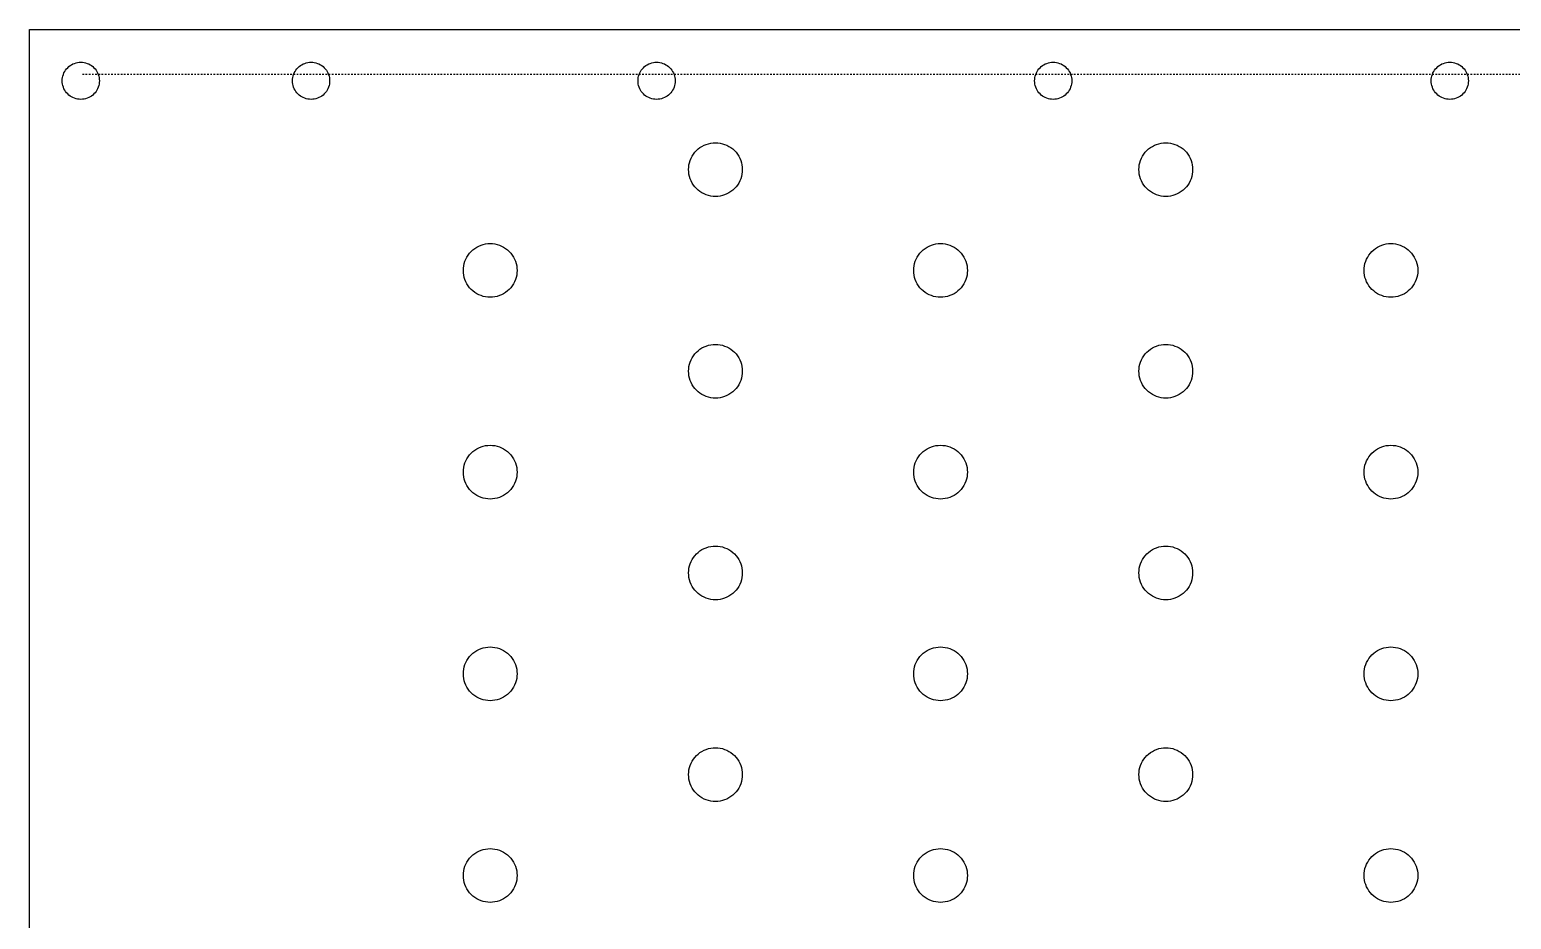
# Model space of a CAD drawing. Header units: millimetres. Extents: x 0 to 2030, y -1000001 to 1599.
# Drawn here: x 1522 to 1753.6, y 790.9 to 930 of the extents above; entities that cross this region are included whole.
import ezdxf

# ---------------------------------------------------------------- set-up
doc = ezdxf.new("R2010")
doc.units = ezdxf.units.MM
doc.linetypes.add('DASHED', pattern=[0.5, 0.25, -0.25])
doc.layers.add('DRAWING', color=7, linetype='Continuous')

msp = doc.modelspace()

# ---------------------------------------------------------------- linework, layer by layer
at = {"layer": 'DRAWING', "linetype": 'CONTINUOUS', "true_color": 0x111111}
for p, q in [((1522, 930), (1842, 930)), ((1522, 500), (1522, 930))]:
    msp.add_line(p, q, dxfattribs=at)
at = {"layer": 'DRAWING', "linetype": 'DASHED', "true_color": 0xb000ff}
msp.add_line((1834, 923), (1530, 923), dxfattribs=at)
at = {"layer": 'DRAWING', "linetype": 'CONTINUOUS', "true_color": 0x111111}
for points in [[(1532.9, 922), (1532.89, 921.75), (1532.86, 921.5), (1532.8, 921.25), (1532.73, 921.01), (1532.63, 920.77), (1532.51, 920.55), (1532.38, 920.34), (1532.22, 920.14), (1532.05, 919.95), (1531.86, 919.78), (1531.66, 919.62), (1531.45, 919.49), (1531.23, 919.37), (1530.99, 919.27), (1530.75, 919.2), (1530.5, 919.14), (1530.25, 919.11), (1530, 919.1), (1529.75, 919.11), (1529.5, 919.14), (1529.25, 919.2), (1529.01, 919.27), (1528.77, 919.37), (1528.55, 919.49), (1528.34, 919.62), (1528.14, 919.78), (1527.95, 919.95), (1527.78, 920.14), (1527.62, 920.34), (1527.49, 920.55), (1527.37, 920.77), (1527.27, 921.01), (1527.2, 921.25), (1527.14, 921.5), (1527.11, 921.75), (1527.1, 922), (1527.11, 922.25), (1527.14, 922.5), (1527.2, 922.75), (1527.27, 922.99), (1527.37, 923.23), (1527.49, 923.45), (1527.62, 923.66), (1527.78, 923.86), (1527.95, 924.05), (1528.14, 924.22), (1528.34, 924.38), (1528.55, 924.51), (1528.77, 924.63), (1529.01, 924.73), (1529.25, 924.8), (1529.5, 924.86), (1529.75, 924.89), (1530, 924.9), (1530.25, 924.89), (1530.5, 924.86), (1530.75, 924.8), (1530.99, 924.73), (1531.23, 924.63), (1531.45, 924.51), (1531.66, 924.38), (1531.86, 924.22), (1532.05, 924.05), (1532.22, 923.86), (1532.38, 923.66), (1532.51, 923.45), (1532.63, 923.23), (1532.73, 922.99), (1532.8, 922.75), (1532.86, 922.5), (1532.89, 922.25), (1532.9, 922)], [(1568.9, 922), (1568.89, 921.75), (1568.86, 921.5), (1568.8, 921.25), (1568.73, 921.01), (1568.63, 920.77), (1568.51, 920.55), (1568.38, 920.34), (1568.22, 920.14), (1568.05, 919.95), (1567.86, 919.78), (1567.66, 919.62), (1567.45, 919.49), (1567.23, 919.37), (1566.99, 919.27), (1566.75, 919.2), (1566.5, 919.14), (1566.25, 919.11), (1566, 919.1), (1565.75, 919.11), (1565.5, 919.14), (1565.25, 919.2), (1565.01, 919.27), (1564.77, 919.37), (1564.55, 919.49), (1564.34, 919.62), (1564.14, 919.78), (1563.95, 919.95), (1563.78, 920.14), (1563.62, 920.34), (1563.49, 920.55), (1563.37, 920.77), (1563.27, 921.01), (1563.2, 921.25), (1563.14, 921.5), (1563.11, 921.75), (1563.1, 922), (1563.11, 922.25), (1563.14, 922.5), (1563.2, 922.75), (1563.27, 922.99), (1563.37, 923.23), (1563.49, 923.45), (1563.62, 923.66), (1563.78, 923.86), (1563.95, 924.05), (1564.14, 924.22), (1564.34, 924.38), (1564.55, 924.51), (1564.77, 924.63), (1565.01, 924.73), (1565.25, 924.8), (1565.5, 924.86), (1565.75, 924.89), (1566, 924.9), (1566.25, 924.89), (1566.5, 924.86), (1566.75, 924.8), (1566.99, 924.73), (1567.23, 924.63), (1567.45, 924.51), (1567.66, 924.38), (1567.86, 924.22), (1568.05, 924.05), (1568.22, 923.86), (1568.38, 923.66), (1568.51, 923.45), (1568.63, 923.23), (1568.73, 922.99), (1568.8, 922.75), (1568.86, 922.5), (1568.89, 922.25), (1568.9, 922)], [(1622.9, 922), (1622.89, 921.75), (1622.86, 921.5), (1622.8, 921.25), (1622.73, 921.01), (1622.63, 920.77), (1622.51, 920.55), (1622.38, 920.34), (1622.22, 920.14), (1622.05, 919.95), (1621.86, 919.78), (1621.66, 919.62), (1621.45, 919.49), (1621.23, 919.37), (1620.99, 919.27), (1620.75, 919.2), (1620.5, 919.14), (1620.25, 919.11), (1620, 919.1), (1619.75, 919.11), (1619.5, 919.14), (1619.25, 919.2), (1619.01, 919.27), (1618.77, 919.37), (1618.55, 919.49), (1618.34, 919.62), (1618.14, 919.78), (1617.95, 919.95), (1617.78, 920.14), (1617.62, 920.34), (1617.49, 920.55), (1617.37, 920.77), (1617.27, 921.01), (1617.2, 921.25), (1617.14, 921.5), (1617.11, 921.75), (1617.1, 922), (1617.11, 922.25), (1617.14, 922.5), (1617.2, 922.75), (1617.27, 922.99), (1617.37, 923.23), (1617.49, 923.45), (1617.62, 923.66), (1617.78, 923.86), (1617.95, 924.05), (1618.14, 924.22), (1618.34, 924.38), (1618.55, 924.51), (1618.77, 924.63), (1619.01, 924.73), (1619.25, 924.8), (1619.5, 924.86), (1619.75, 924.89), (1620, 924.9), (1620.25, 924.89), (1620.5, 924.86), (1620.75, 924.8), (1620.99, 924.73), (1621.23, 924.63), (1621.45, 924.51), (1621.66, 924.38), (1621.86, 924.22), (1622.05, 924.05), (1622.22, 923.86), (1622.38, 923.66), (1622.51, 923.45), (1622.63, 923.23), (1622.73, 922.99), (1622.8, 922.75), (1622.86, 922.5), (1622.89, 922.25), (1622.9, 922)], [(1684.9, 922), (1684.89, 921.75), (1684.86, 921.5), (1684.8, 921.25), (1684.73, 921.01), (1684.63, 920.77), (1684.51, 920.55), (1684.38, 920.34), (1684.22, 920.14), (1684.05, 919.95), (1683.86, 919.78), (1683.66, 919.62), (1683.45, 919.49), (1683.23, 919.37), (1682.99, 919.27), (1682.75, 919.2), (1682.5, 919.14), (1682.25, 919.11), (1682, 919.1), (1681.75, 919.11), (1681.5, 919.14), (1681.25, 919.2), (1681.01, 919.27), (1680.77, 919.37), (1680.55, 919.49), (1680.34, 919.62), (1680.14, 919.78), (1679.95, 919.95), (1679.78, 920.14), (1679.62, 920.34), (1679.49, 920.55), (1679.37, 920.77), (1679.27, 921.01), (1679.2, 921.25), (1679.14, 921.5), (1679.11, 921.75), (1679.1, 922), (1679.11, 922.25), (1679.14, 922.5), (1679.2, 922.75), (1679.27, 922.99), (1679.37, 923.23), (1679.49, 923.45), (1679.62, 923.66), (1679.78, 923.86), (1679.95, 924.05), (1680.14, 924.22), (1680.34, 924.38), (1680.55, 924.51), (1680.77, 924.63), (1681.01, 924.73), (1681.25, 924.8), (1681.5, 924.86), (1681.75, 924.89), (1682, 924.9), (1682.25, 924.89), (1682.5, 924.86), (1682.75, 924.8), (1682.99, 924.73), (1683.23, 924.63), (1683.45, 924.51), (1683.66, 924.38), (1683.86, 924.22), (1684.05, 924.05), (1684.22, 923.86), (1684.38, 923.66), (1684.51, 923.45), (1684.63, 923.23), (1684.73, 922.99), (1684.8, 922.75), (1684.86, 922.5), (1684.89, 922.25), (1684.9, 922)], [(1746.9, 922), (1746.89, 921.75), (1746.86, 921.5), (1746.8, 921.25), (1746.73, 921.01), (1746.63, 920.77), (1746.51, 920.55), (1746.38, 920.34), (1746.22, 920.14), (1746.05, 919.95), (1745.86, 919.78), (1745.66, 919.62), (1745.45, 919.49), (1745.23, 919.37), (1744.99, 919.27), (1744.75, 919.2), (1744.5, 919.14), (1744.25, 919.11), (1744, 919.1), (1743.75, 919.11), (1743.5, 919.14), (1743.25, 919.2), (1743.01, 919.27), (1742.77, 919.37), (1742.55, 919.49), (1742.34, 919.62), (1742.14, 919.78), (1741.95, 919.95), (1741.78, 920.14), (1741.62, 920.34), (1741.49, 920.55), (1741.37, 920.77), (1741.27, 921.01), (1741.2, 921.25), (1741.14, 921.5), (1741.11, 921.75), (1741.1, 922), (1741.11, 922.25), (1741.14, 922.5), (1741.2, 922.75), (1741.27, 922.99), (1741.37, 923.23), (1741.49, 923.45), (1741.62, 923.66), (1741.78, 923.86), (1741.95, 924.05), (1742.14, 924.22), (1742.34, 924.38), (1742.55, 924.51), (1742.77, 924.63), (1743.01, 924.73), (1743.25, 924.8), (1743.5, 924.86), (1743.75, 924.89), (1744, 924.9), (1744.25, 924.89), (1744.5, 924.86), (1744.75, 924.8), (1744.99, 924.73), (1745.23, 924.63), (1745.45, 924.51), (1745.66, 924.38), (1745.86, 924.22), (1746.05, 924.05), (1746.22, 923.86), (1746.38, 923.66), (1746.51, 923.45), (1746.63, 923.23), (1746.73, 922.99), (1746.8, 922.75), (1746.86, 922.5), (1746.89, 922.25), (1746.9, 922)], [(1633.4, 908.12), (1633.38, 907.75), (1633.34, 907.39), (1633.26, 907.03), (1633.15, 906.68), (1633.01, 906.34), (1632.84, 906.02), (1632.64, 905.71), (1632.42, 905.42), (1632.17, 905.15), (1631.9, 904.9), (1631.61, 904.68), (1631.3, 904.48), (1630.97, 904.31), (1630.64, 904.17), (1630.29, 904.06), (1629.93, 903.98), (1629.57, 903.93), (1629.2, 903.92), (1628.83, 903.93), (1628.47, 903.98), (1628.11, 904.06), (1627.76, 904.17), (1627.43, 904.31), (1627.1, 904.48), (1626.79, 904.68), (1626.5, 904.9), (1626.23, 905.15), (1625.98, 905.42), (1625.76, 905.71), (1625.56, 906.02), (1625.39, 906.34), (1625.25, 906.68), (1625.14, 907.03), (1625.06, 907.39), (1625.02, 907.75), (1625, 908.12), (1625.02, 908.48), (1625.06, 908.85), (1625.14, 909.2), (1625.25, 909.55), (1625.39, 909.89), (1625.56, 910.22), (1625.76, 910.53), (1625.98, 910.82), (1626.23, 911.09), (1626.5, 911.34), (1626.79, 911.56), (1627.1, 911.75), (1627.43, 911.92), (1627.76, 912.06), (1628.11, 912.17), (1628.47, 912.25), (1628.83, 912.3), (1629.2, 912.32), (1629.57, 912.3), (1629.93, 912.25), (1630.29, 912.17), (1630.64, 912.06), (1630.97, 911.92), (1631.3, 911.75), (1631.61, 911.56), (1631.9, 911.34), (1632.17, 911.09), (1632.42, 910.82), (1632.64, 910.53), (1632.84, 910.22), (1633.01, 909.89), (1633.15, 909.55), (1633.26, 909.2), (1633.34, 908.85), (1633.38, 908.48), (1633.4, 908.12)], [(1703.8, 908.12), (1703.78, 907.75), (1703.74, 907.39), (1703.66, 907.03), (1703.55, 906.68), (1703.41, 906.34), (1703.24, 906.02), (1703.04, 905.71), (1702.82, 905.42), (1702.57, 905.15), (1702.3, 904.9), (1702.01, 904.68), (1701.7, 904.48), (1701.37, 904.31), (1701.04, 904.17), (1700.69, 904.06), (1700.33, 903.98), (1699.97, 903.93), (1699.6, 903.92), (1699.23, 903.93), (1698.87, 903.98), (1698.51, 904.06), (1698.16, 904.17), (1697.83, 904.31), (1697.5, 904.48), (1697.19, 904.68), (1696.9, 904.9), (1696.63, 905.15), (1696.38, 905.42), (1696.16, 905.71), (1695.96, 906.02), (1695.79, 906.34), (1695.65, 906.68), (1695.54, 907.03), (1695.46, 907.39), (1695.42, 907.75), (1695.4, 908.12), (1695.42, 908.48), (1695.46, 908.85), (1695.54, 909.2), (1695.65, 909.55), (1695.79, 909.89), (1695.96, 910.22), (1696.16, 910.53), (1696.38, 910.82), (1696.63, 911.09), (1696.9, 911.34), (1697.19, 911.56), (1697.5, 911.75), (1697.83, 911.92), (1698.16, 912.06), (1698.51, 912.17), (1698.87, 912.25), (1699.23, 912.3), (1699.6, 912.32), (1699.97, 912.3), (1700.33, 912.25), (1700.69, 912.17), (1701.04, 912.06), (1701.37, 911.92), (1701.7, 911.75), (1702.01, 911.56), (1702.3, 911.34), (1702.57, 911.09), (1702.82, 910.82), (1703.04, 910.53), (1703.24, 910.22), (1703.41, 909.89), (1703.55, 909.55), (1703.66, 909.2), (1703.74, 908.85), (1703.78, 908.48), (1703.8, 908.12)], [(1598.2, 892.35), (1598.18, 891.99), (1598.14, 891.62), (1598.06, 891.27), (1597.95, 890.92), (1597.81, 890.58), (1597.64, 890.25), (1597.44, 889.94), (1597.22, 889.65), (1596.97, 889.38), (1596.7, 889.14), (1596.41, 888.91), (1596.1, 888.72), (1595.77, 888.55), (1595.44, 888.41), (1595.09, 888.3), (1594.73, 888.22), (1594.37, 888.17), (1594, 888.15), (1593.63, 888.17), (1593.27, 888.22), (1592.91, 888.3), (1592.56, 888.41), (1592.23, 888.55), (1591.9, 888.72), (1591.59, 888.91), (1591.3, 889.14), (1591.03, 889.38), (1590.78, 889.65), (1590.56, 889.94), (1590.36, 890.25), (1590.19, 890.58), (1590.05, 890.92), (1589.94, 891.27), (1589.86, 891.62), (1589.82, 891.99), (1589.8, 892.35), (1589.82, 892.72), (1589.86, 893.08), (1589.94, 893.44), (1590.05, 893.79), (1590.19, 894.13), (1590.36, 894.45), (1590.56, 894.76), (1590.78, 895.05), (1591.03, 895.32), (1591.3, 895.57), (1591.59, 895.79), (1591.9, 895.99), (1592.23, 896.16), (1592.56, 896.3), (1592.91, 896.41), (1593.27, 896.49), (1593.63, 896.54), (1594, 896.55), (1594.37, 896.54), (1594.73, 896.49), (1595.09, 896.41), (1595.44, 896.3), (1595.77, 896.16), (1596.1, 895.99), (1596.41, 895.79), (1596.7, 895.57), (1596.97, 895.32), (1597.22, 895.05), (1597.44, 894.76), (1597.64, 894.45), (1597.81, 894.13), (1597.95, 893.79), (1598.06, 893.44), (1598.14, 893.08), (1598.18, 892.72), (1598.2, 892.35)], [(1668.6, 892.35), (1668.58, 891.99), (1668.54, 891.62), (1668.46, 891.27), (1668.35, 890.92), (1668.21, 890.58), (1668.04, 890.25), (1667.84, 889.94), (1667.62, 889.65), (1667.37, 889.38), (1667.1, 889.14), (1666.81, 888.91), (1666.5, 888.72), (1666.17, 888.55), (1665.84, 888.41), (1665.49, 888.3), (1665.13, 888.22), (1664.77, 888.17), (1664.4, 888.15), (1664.03, 888.17), (1663.67, 888.22), (1663.31, 888.3), (1662.96, 888.41), (1662.63, 888.55), (1662.3, 888.72), (1661.99, 888.91), (1661.7, 889.14), (1661.43, 889.38), (1661.18, 889.65), (1660.96, 889.94), (1660.76, 890.25), (1660.59, 890.58), (1660.45, 890.92), (1660.34, 891.27), (1660.26, 891.62), (1660.22, 891.99), (1660.2, 892.35), (1660.22, 892.72), (1660.26, 893.08), (1660.34, 893.44), (1660.45, 893.79), (1660.59, 894.13), (1660.76, 894.45), (1660.96, 894.76), (1661.18, 895.05), (1661.43, 895.32), (1661.7, 895.57), (1661.99, 895.79), (1662.3, 895.99), (1662.63, 896.16), (1662.96, 896.3), (1663.31, 896.41), (1663.67, 896.49), (1664.03, 896.54), (1664.4, 896.55), (1664.77, 896.54), (1665.13, 896.49), (1665.49, 896.41), (1665.84, 896.3), (1666.17, 896.16), (1666.5, 895.99), (1666.81, 895.79), (1667.1, 895.57), (1667.37, 895.32), (1667.62, 895.05), (1667.84, 894.76), (1668.04, 894.45), (1668.21, 894.13), (1668.35, 893.79), (1668.46, 893.44), (1668.54, 893.08), (1668.58, 892.72), (1668.6, 892.35)], [(1739, 892.35), (1738.98, 891.99), (1738.94, 891.62), (1738.86, 891.27), (1738.75, 890.92), (1738.61, 890.58), (1738.44, 890.25), (1738.24, 889.94), (1738.02, 889.65), (1737.77, 889.38), (1737.5, 889.14), (1737.21, 888.91), (1736.9, 888.72), (1736.57, 888.55), (1736.24, 888.41), (1735.89, 888.3), (1735.53, 888.22), (1735.17, 888.17), (1734.8, 888.15), (1734.43, 888.17), (1734.07, 888.22), (1733.71, 888.3), (1733.36, 888.41), (1733.03, 888.55), (1732.7, 888.72), (1732.39, 888.91), (1732.1, 889.14), (1731.83, 889.38), (1731.58, 889.65), (1731.36, 889.94), (1731.16, 890.25), (1730.99, 890.58), (1730.85, 890.92), (1730.74, 891.27), (1730.66, 891.62), (1730.62, 891.99), (1730.6, 892.35), (1730.62, 892.72), (1730.66, 893.08), (1730.74, 893.44), (1730.85, 893.79), (1730.99, 894.13), (1731.16, 894.45), (1731.36, 894.76), (1731.58, 895.05), (1731.83, 895.32), (1732.1, 895.57), (1732.39, 895.79), (1732.7, 895.99), (1733.03, 896.16), (1733.36, 896.3), (1733.71, 896.41), (1734.07, 896.49), (1734.43, 896.54), (1734.8, 896.55), (1735.17, 896.54), (1735.53, 896.49), (1735.89, 896.41), (1736.24, 896.3), (1736.57, 896.16), (1736.9, 895.99), (1737.21, 895.79), (1737.5, 895.57), (1737.77, 895.32), (1738.02, 895.05), (1738.24, 894.76), (1738.44, 894.45), (1738.61, 894.13), (1738.75, 893.79), (1738.86, 893.44), (1738.94, 893.08), (1738.98, 892.72), (1739, 892.35)], [(1633.4, 876.59), (1633.38, 876.22), (1633.34, 875.86), (1633.26, 875.5), (1633.15, 875.15), (1633.01, 874.81), (1632.84, 874.49), (1632.64, 874.18), (1632.42, 873.89), (1632.17, 873.62), (1631.9, 873.37), (1631.61, 873.15), (1631.3, 872.95), (1630.97, 872.78), (1630.64, 872.64), (1630.29, 872.53), (1629.93, 872.45), (1629.57, 872.4), (1629.2, 872.39), (1628.83, 872.4), (1628.47, 872.45), (1628.11, 872.53), (1627.76, 872.64), (1627.43, 872.78), (1627.1, 872.95), (1626.79, 873.15), (1626.5, 873.37), (1626.23, 873.62), (1625.98, 873.89), (1625.76, 874.18), (1625.56, 874.49), (1625.39, 874.81), (1625.25, 875.15), (1625.14, 875.5), (1625.06, 875.86), (1625.02, 876.22), (1625, 876.59), (1625.02, 876.95), (1625.06, 877.32), (1625.14, 877.68), (1625.25, 878.02), (1625.39, 878.36), (1625.56, 878.69), (1625.76, 879), (1625.98, 879.29), (1626.23, 879.56), (1626.5, 879.81), (1626.79, 880.03), (1627.1, 880.23), (1627.43, 880.39), (1627.76, 880.53), (1628.11, 880.65), (1628.47, 880.72), (1628.83, 880.77), (1629.2, 880.79), (1629.57, 880.77), (1629.93, 880.72), (1630.29, 880.65), (1630.64, 880.53), (1630.97, 880.39), (1631.3, 880.23), (1631.61, 880.03), (1631.9, 879.81), (1632.17, 879.56), (1632.42, 879.29), (1632.64, 879), (1632.84, 878.69), (1633.01, 878.36), (1633.15, 878.02), (1633.26, 877.68), (1633.34, 877.32), (1633.38, 876.95), (1633.4, 876.59)], [(1703.8, 876.59), (1703.78, 876.22), (1703.74, 875.86), (1703.66, 875.5), (1703.55, 875.15), (1703.41, 874.81), (1703.24, 874.49), (1703.04, 874.18), (1702.82, 873.89), (1702.57, 873.62), (1702.3, 873.37), (1702.01, 873.15), (1701.7, 872.95), (1701.37, 872.78), (1701.04, 872.64), (1700.69, 872.53), (1700.33, 872.45), (1699.97, 872.4), (1699.6, 872.39), (1699.23, 872.4), (1698.87, 872.45), (1698.51, 872.53), (1698.16, 872.64), (1697.83, 872.78), (1697.5, 872.95), (1697.19, 873.15), (1696.9, 873.37), (1696.63, 873.62), (1696.38, 873.89), (1696.16, 874.18), (1695.96, 874.49), (1695.79, 874.81), (1695.65, 875.15), (1695.54, 875.5), (1695.46, 875.86), (1695.42, 876.22), (1695.4, 876.59), (1695.42, 876.95), (1695.46, 877.32), (1695.54, 877.68), (1695.65, 878.02), (1695.79, 878.36), (1695.96, 878.69), (1696.16, 879), (1696.38, 879.29), (1696.63, 879.56), (1696.9, 879.81), (1697.19, 880.03), (1697.5, 880.23), (1697.83, 880.39), (1698.16, 880.53), (1698.51, 880.65), (1698.87, 880.72), (1699.23, 880.77), (1699.6, 880.79), (1699.97, 880.77), (1700.33, 880.72), (1700.69, 880.65), (1701.04, 880.53), (1701.37, 880.39), (1701.7, 880.23), (1702.01, 880.03), (1702.3, 879.81), (1702.57, 879.56), (1702.82, 879.29), (1703.04, 879), (1703.24, 878.69), (1703.41, 878.36), (1703.55, 878.02), (1703.66, 877.68), (1703.74, 877.32), (1703.78, 876.95), (1703.8, 876.59)], [(1598.2, 860.82), (1598.18, 860.46), (1598.14, 860.09), (1598.06, 859.74), (1597.95, 859.39), (1597.81, 859.05), (1597.64, 858.72), (1597.44, 858.41), (1597.22, 858.12), (1596.97, 857.85), (1596.7, 857.61), (1596.41, 857.38), (1596.1, 857.19), (1595.77, 857.02), (1595.44, 856.88), (1595.09, 856.77), (1594.73, 856.69), (1594.37, 856.64), (1594, 856.62), (1593.63, 856.64), (1593.27, 856.69), (1592.91, 856.77), (1592.56, 856.88), (1592.23, 857.02), (1591.9, 857.19), (1591.59, 857.38), (1591.3, 857.61), (1591.03, 857.85), (1590.78, 858.12), (1590.56, 858.41), (1590.36, 858.72), (1590.19, 859.05), (1590.05, 859.39), (1589.94, 859.74), (1589.86, 860.09), (1589.82, 860.46), (1589.8, 860.82), (1589.82, 861.19), (1589.86, 861.55), (1589.94, 861.91), (1590.05, 862.26), (1590.19, 862.6), (1590.36, 862.92), (1590.56, 863.23), (1590.78, 863.52), (1591.03, 863.79), (1591.3, 864.04), (1591.59, 864.26), (1591.9, 864.46), (1592.23, 864.63), (1592.56, 864.77), (1592.91, 864.88), (1593.27, 864.96), (1593.63, 865.01), (1594, 865.02), (1594.37, 865.01), (1594.73, 864.96), (1595.09, 864.88), (1595.44, 864.77), (1595.77, 864.63), (1596.1, 864.46), (1596.41, 864.26), (1596.7, 864.04), (1596.97, 863.79), (1597.22, 863.52), (1597.44, 863.23), (1597.64, 862.92), (1597.81, 862.6), (1597.95, 862.26), (1598.06, 861.91), (1598.14, 861.55), (1598.18, 861.19), (1598.2, 860.82)], [(1668.6, 860.82), (1668.58, 860.46), (1668.54, 860.09), (1668.46, 859.74), (1668.35, 859.39), (1668.21, 859.05), (1668.04, 858.72), (1667.84, 858.41), (1667.62, 858.12), (1667.37, 857.85), (1667.1, 857.61), (1666.81, 857.38), (1666.5, 857.19), (1666.17, 857.02), (1665.84, 856.88), (1665.49, 856.77), (1665.13, 856.69), (1664.77, 856.64), (1664.4, 856.62), (1664.03, 856.64), (1663.67, 856.69), (1663.31, 856.77), (1662.96, 856.88), (1662.63, 857.02), (1662.3, 857.19), (1661.99, 857.38), (1661.7, 857.61), (1661.43, 857.85), (1661.18, 858.12), (1660.96, 858.41), (1660.76, 858.72), (1660.59, 859.05), (1660.45, 859.39), (1660.34, 859.74), (1660.26, 860.09), (1660.22, 860.46), (1660.2, 860.82), (1660.22, 861.19), (1660.26, 861.55), (1660.34, 861.91), (1660.45, 862.26), (1660.59, 862.6), (1660.76, 862.92), (1660.96, 863.23), (1661.18, 863.52), (1661.43, 863.79), (1661.7, 864.04), (1661.99, 864.26), (1662.3, 864.46), (1662.63, 864.63), (1662.96, 864.77), (1663.31, 864.88), (1663.67, 864.96), (1664.03, 865.01), (1664.4, 865.02), (1664.77, 865.01), (1665.13, 864.96), (1665.49, 864.88), (1665.84, 864.77), (1666.17, 864.63), (1666.5, 864.46), (1666.81, 864.26), (1667.1, 864.04), (1667.37, 863.79), (1667.62, 863.52), (1667.84, 863.23), (1668.04, 862.92), (1668.21, 862.6), (1668.35, 862.26), (1668.46, 861.91), (1668.54, 861.55), (1668.58, 861.19), (1668.6, 860.82)], [(1739, 860.82), (1738.98, 860.46), (1738.94, 860.09), (1738.86, 859.74), (1738.75, 859.39), (1738.61, 859.05), (1738.44, 858.72), (1738.24, 858.41), (1738.02, 858.12), (1737.77, 857.85), (1737.5, 857.61), (1737.21, 857.38), (1736.9, 857.19), (1736.57, 857.02), (1736.24, 856.88), (1735.89, 856.77), (1735.53, 856.69), (1735.17, 856.64), (1734.8, 856.62), (1734.43, 856.64), (1734.07, 856.69), (1733.71, 856.77), (1733.36, 856.88), (1733.03, 857.02), (1732.7, 857.19), (1732.39, 857.38), (1732.1, 857.61), (1731.83, 857.85), (1731.58, 858.12), (1731.36, 858.41), (1731.16, 858.72), (1730.99, 859.05), (1730.85, 859.39), (1730.74, 859.74), (1730.66, 860.09), (1730.62, 860.46), (1730.6, 860.82), (1730.62, 861.19), (1730.66, 861.55), (1730.74, 861.91), (1730.85, 862.26), (1730.99, 862.6), (1731.16, 862.92), (1731.36, 863.23), (1731.58, 863.52), (1731.83, 863.79), (1732.1, 864.04), (1732.39, 864.26), (1732.7, 864.46), (1733.03, 864.63), (1733.36, 864.77), (1733.71, 864.88), (1734.07, 864.96), (1734.43, 865.01), (1734.8, 865.02), (1735.17, 865.01), (1735.53, 864.96), (1735.89, 864.88), (1736.24, 864.77), (1736.57, 864.63), (1736.9, 864.46), (1737.21, 864.26), (1737.5, 864.04), (1737.77, 863.79), (1738.02, 863.52), (1738.24, 863.23), (1738.44, 862.92), (1738.61, 862.6), (1738.75, 862.26), (1738.86, 861.91), (1738.94, 861.55), (1738.98, 861.19), (1739, 860.82)], [(1633.4, 845.06), (1633.38, 844.69), (1633.34, 844.33), (1633.26, 843.97), (1633.15, 843.62), (1633.01, 843.28), (1632.84, 842.96), (1632.64, 842.65), (1632.42, 842.36), (1632.17, 842.09), (1631.9, 841.84), (1631.61, 841.62), (1631.3, 841.42), (1630.97, 841.25), (1630.64, 841.11), (1630.29, 841), (1629.93, 840.92), (1629.57, 840.87), (1629.2, 840.86), (1628.83, 840.87), (1628.47, 840.92), (1628.11, 841), (1627.76, 841.11), (1627.43, 841.25), (1627.1, 841.42), (1626.79, 841.62), (1626.5, 841.84), (1626.23, 842.09), (1625.98, 842.36), (1625.76, 842.65), (1625.56, 842.96), (1625.39, 843.28), (1625.25, 843.62), (1625.14, 843.97), (1625.06, 844.33), (1625.02, 844.69), (1625, 845.06), (1625.02, 845.42), (1625.06, 845.79), (1625.14, 846.15), (1625.25, 846.5), (1625.39, 846.83), (1625.56, 847.16), (1625.76, 847.47), (1625.98, 847.76), (1626.23, 848.03), (1626.5, 848.28), (1626.79, 848.5), (1627.1, 848.7), (1627.43, 848.87), (1627.76, 849.01), (1628.11, 849.12), (1628.47, 849.2), (1628.83, 849.24), (1629.2, 849.26), (1629.57, 849.24), (1629.93, 849.2), (1630.29, 849.12), (1630.64, 849.01), (1630.97, 848.87), (1631.3, 848.7), (1631.61, 848.5), (1631.9, 848.28), (1632.17, 848.03), (1632.42, 847.76), (1632.64, 847.47), (1632.84, 847.16), (1633.01, 846.83), (1633.15, 846.5), (1633.26, 846.15), (1633.34, 845.79), (1633.38, 845.42), (1633.4, 845.06)], [(1703.8, 845.06), (1703.78, 844.69), (1703.74, 844.33), (1703.66, 843.97), (1703.55, 843.62), (1703.41, 843.28), (1703.24, 842.96), (1703.04, 842.65), (1702.82, 842.36), (1702.57, 842.09), (1702.3, 841.84), (1702.01, 841.62), (1701.7, 841.42), (1701.37, 841.25), (1701.04, 841.11), (1700.69, 841), (1700.33, 840.92), (1699.97, 840.87), (1699.6, 840.86), (1699.23, 840.87), (1698.87, 840.92), (1698.51, 841), (1698.16, 841.11), (1697.83, 841.25), (1697.5, 841.42), (1697.19, 841.62), (1696.9, 841.84), (1696.63, 842.09), (1696.38, 842.36), (1696.16, 842.65), (1695.96, 842.96), (1695.79, 843.28), (1695.65, 843.62), (1695.54, 843.97), (1695.46, 844.33), (1695.42, 844.69), (1695.4, 845.06), (1695.42, 845.42), (1695.46, 845.79), (1695.54, 846.15), (1695.65, 846.5), (1695.79, 846.83), (1695.96, 847.16), (1696.16, 847.47), (1696.38, 847.76), (1696.63, 848.03), (1696.9, 848.28), (1697.19, 848.5), (1697.5, 848.7), (1697.83, 848.87), (1698.16, 849.01), (1698.51, 849.12), (1698.87, 849.2), (1699.23, 849.24), (1699.6, 849.26), (1699.97, 849.24), (1700.33, 849.2), (1700.69, 849.12), (1701.04, 849.01), (1701.37, 848.87), (1701.7, 848.7), (1702.01, 848.5), (1702.3, 848.28), (1702.57, 848.03), (1702.82, 847.76), (1703.04, 847.47), (1703.24, 847.16), (1703.41, 846.83), (1703.55, 846.5), (1703.66, 846.15), (1703.74, 845.79), (1703.78, 845.42), (1703.8, 845.06)], [(1598.2, 829.29), (1598.18, 828.93), (1598.14, 828.56), (1598.06, 828.21), (1597.95, 827.86), (1597.81, 827.52), (1597.64, 827.19), (1597.44, 826.89), (1597.22, 826.59), (1596.97, 826.32), (1596.7, 826.08), (1596.41, 825.85), (1596.1, 825.66), (1595.77, 825.49), (1595.44, 825.35), (1595.09, 825.24), (1594.73, 825.16), (1594.37, 825.11), (1594, 825.09), (1593.63, 825.11), (1593.27, 825.16), (1592.91, 825.24), (1592.56, 825.35), (1592.23, 825.49), (1591.9, 825.66), (1591.59, 825.85), (1591.3, 826.08), (1591.03, 826.32), (1590.78, 826.59), (1590.56, 826.89), (1590.36, 827.19), (1590.19, 827.52), (1590.05, 827.86), (1589.94, 828.21), (1589.86, 828.56), (1589.82, 828.93), (1589.8, 829.29), (1589.82, 829.66), (1589.86, 830.02), (1589.94, 830.38), (1590.05, 830.73), (1590.19, 831.07), (1590.36, 831.39), (1590.56, 831.7), (1590.78, 831.99), (1591.03, 832.26), (1591.3, 832.51), (1591.59, 832.73), (1591.9, 832.93), (1592.23, 833.1), (1592.56, 833.24), (1592.91, 833.35), (1593.27, 833.43), (1593.63, 833.48), (1594, 833.49), (1594.37, 833.48), (1594.73, 833.43), (1595.09, 833.35), (1595.44, 833.24), (1595.77, 833.1), (1596.1, 832.93), (1596.41, 832.73), (1596.7, 832.51), (1596.97, 832.26), (1597.22, 831.99), (1597.44, 831.7), (1597.64, 831.39), (1597.81, 831.07), (1597.95, 830.73), (1598.06, 830.38), (1598.14, 830.02), (1598.18, 829.66), (1598.2, 829.29)], [(1668.6, 829.29), (1668.58, 828.93), (1668.54, 828.56), (1668.46, 828.21), (1668.35, 827.86), (1668.21, 827.52), (1668.04, 827.19), (1667.84, 826.89), (1667.62, 826.59), (1667.37, 826.32), (1667.1, 826.08), (1666.81, 825.85), (1666.5, 825.66), (1666.17, 825.49), (1665.84, 825.35), (1665.49, 825.24), (1665.13, 825.16), (1664.77, 825.11), (1664.4, 825.09), (1664.03, 825.11), (1663.67, 825.16), (1663.31, 825.24), (1662.96, 825.35), (1662.63, 825.49), (1662.3, 825.66), (1661.99, 825.85), (1661.7, 826.08), (1661.43, 826.32), (1661.18, 826.59), (1660.96, 826.89), (1660.76, 827.19), (1660.59, 827.52), (1660.45, 827.86), (1660.34, 828.21), (1660.26, 828.56), (1660.22, 828.93), (1660.2, 829.29), (1660.22, 829.66), (1660.26, 830.02), (1660.34, 830.38), (1660.45, 830.73), (1660.59, 831.07), (1660.76, 831.39), (1660.96, 831.7), (1661.18, 831.99), (1661.43, 832.26), (1661.7, 832.51), (1661.99, 832.73), (1662.3, 832.93), (1662.63, 833.1), (1662.96, 833.24), (1663.31, 833.35), (1663.67, 833.43), (1664.03, 833.48), (1664.4, 833.49), (1664.77, 833.48), (1665.13, 833.43), (1665.49, 833.35), (1665.84, 833.24), (1666.17, 833.1), (1666.5, 832.93), (1666.81, 832.73), (1667.1, 832.51), (1667.37, 832.26), (1667.62, 831.99), (1667.84, 831.7), (1668.04, 831.39), (1668.21, 831.07), (1668.35, 830.73), (1668.46, 830.38), (1668.54, 830.02), (1668.58, 829.66), (1668.6, 829.29)], [(1739, 829.29), (1738.98, 828.93), (1738.94, 828.56), (1738.86, 828.21), (1738.75, 827.86), (1738.61, 827.52), (1738.44, 827.19), (1738.24, 826.89), (1738.02, 826.59), (1737.77, 826.32), (1737.5, 826.08), (1737.21, 825.85), (1736.9, 825.66), (1736.57, 825.49), (1736.24, 825.35), (1735.89, 825.24), (1735.53, 825.16), (1735.17, 825.11), (1734.8, 825.09), (1734.43, 825.11), (1734.07, 825.16), (1733.71, 825.24), (1733.36, 825.35), (1733.03, 825.49), (1732.7, 825.66), (1732.39, 825.85), (1732.1, 826.08), (1731.83, 826.32), (1731.58, 826.59), (1731.36, 826.89), (1731.16, 827.19), (1730.99, 827.52), (1730.85, 827.86), (1730.74, 828.21), (1730.66, 828.56), (1730.62, 828.93), (1730.6, 829.29), (1730.62, 829.66), (1730.66, 830.02), (1730.74, 830.38), (1730.85, 830.73), (1730.99, 831.07), (1731.16, 831.39), (1731.36, 831.7), (1731.58, 831.99), (1731.83, 832.26), (1732.1, 832.51), (1732.39, 832.73), (1732.7, 832.93), (1733.03, 833.1), (1733.36, 833.24), (1733.71, 833.35), (1734.07, 833.43), (1734.43, 833.48), (1734.8, 833.49), (1735.17, 833.48), (1735.53, 833.43), (1735.89, 833.35), (1736.24, 833.24), (1736.57, 833.1), (1736.9, 832.93), (1737.21, 832.73), (1737.5, 832.51), (1737.77, 832.26), (1738.02, 831.99), (1738.24, 831.7), (1738.44, 831.39), (1738.61, 831.07), (1738.75, 830.73), (1738.86, 830.38), (1738.94, 830.02), (1738.98, 829.66), (1739, 829.29)], [(1633.4, 813.53), (1633.38, 813.16), (1633.34, 812.8), (1633.26, 812.44), (1633.15, 812.09), (1633.01, 811.75), (1632.84, 811.43), (1632.64, 811.12), (1632.42, 810.83), (1632.17, 810.56), (1631.9, 810.31), (1631.61, 810.09), (1631.3, 809.89), (1630.97, 809.72), (1630.64, 809.58), (1630.29, 809.47), (1629.93, 809.39), (1629.57, 809.35), (1629.2, 809.33), (1628.83, 809.35), (1628.47, 809.39), (1628.11, 809.47), (1627.76, 809.58), (1627.43, 809.72), (1627.1, 809.89), (1626.79, 810.09), (1626.5, 810.31), (1626.23, 810.56), (1625.98, 810.83), (1625.76, 811.12), (1625.56, 811.43), (1625.39, 811.75), (1625.25, 812.09), (1625.14, 812.44), (1625.06, 812.8), (1625.02, 813.16), (1625, 813.53), (1625.02, 813.9), (1625.06, 814.26), (1625.14, 814.62), (1625.25, 814.97), (1625.39, 815.3), (1625.56, 815.63), (1625.76, 815.94), (1625.98, 816.23), (1626.23, 816.5), (1626.5, 816.75), (1626.79, 816.97), (1627.1, 817.17), (1627.43, 817.34), (1627.76, 817.48), (1628.11, 817.59), (1628.47, 817.67), (1628.83, 817.71), (1629.2, 817.73), (1629.57, 817.71), (1629.93, 817.67), (1630.29, 817.59), (1630.64, 817.48), (1630.97, 817.34), (1631.3, 817.17), (1631.61, 816.97), (1631.9, 816.75), (1632.17, 816.5), (1632.42, 816.23), (1632.64, 815.94), (1632.84, 815.63), (1633.01, 815.3), (1633.15, 814.97), (1633.26, 814.62), (1633.34, 814.26), (1633.38, 813.9), (1633.4, 813.53)], [(1703.8, 813.53), (1703.78, 813.16), (1703.74, 812.8), (1703.66, 812.44), (1703.55, 812.09), (1703.41, 811.75), (1703.24, 811.43), (1703.04, 811.12), (1702.82, 810.83), (1702.57, 810.56), (1702.3, 810.31), (1702.01, 810.09), (1701.7, 809.89), (1701.37, 809.72), (1701.04, 809.58), (1700.69, 809.47), (1700.33, 809.39), (1699.97, 809.35), (1699.6, 809.33), (1699.23, 809.35), (1698.87, 809.39), (1698.51, 809.47), (1698.16, 809.58), (1697.83, 809.72), (1697.5, 809.89), (1697.19, 810.09), (1696.9, 810.31), (1696.63, 810.56), (1696.38, 810.83), (1696.16, 811.12), (1695.96, 811.43), (1695.79, 811.75), (1695.65, 812.09), (1695.54, 812.44), (1695.46, 812.8), (1695.42, 813.16), (1695.4, 813.53), (1695.42, 813.9), (1695.46, 814.26), (1695.54, 814.62), (1695.65, 814.97), (1695.79, 815.3), (1695.96, 815.63), (1696.16, 815.94), (1696.38, 816.23), (1696.63, 816.5), (1696.9, 816.75), (1697.19, 816.97), (1697.5, 817.17), (1697.83, 817.34), (1698.16, 817.48), (1698.51, 817.59), (1698.87, 817.67), (1699.23, 817.71), (1699.6, 817.73), (1699.97, 817.71), (1700.33, 817.67), (1700.69, 817.59), (1701.04, 817.48), (1701.37, 817.34), (1701.7, 817.17), (1702.01, 816.97), (1702.3, 816.75), (1702.57, 816.5), (1702.82, 816.23), (1703.04, 815.94), (1703.24, 815.63), (1703.41, 815.3), (1703.55, 814.97), (1703.66, 814.62), (1703.74, 814.26), (1703.78, 813.9), (1703.8, 813.53)], [(1598.2, 797.76), (1598.18, 797.4), (1598.14, 797.04), (1598.06, 796.68), (1597.95, 796.33), (1597.81, 795.99), (1597.64, 795.66), (1597.44, 795.36), (1597.22, 795.06), (1596.97, 794.79), (1596.7, 794.55), (1596.41, 794.32), (1596.1, 794.13), (1595.77, 793.96), (1595.44, 793.82), (1595.09, 793.71), (1594.73, 793.63), (1594.37, 793.58), (1594, 793.56), (1593.63, 793.58), (1593.27, 793.63), (1592.91, 793.71), (1592.56, 793.82), (1592.23, 793.96), (1591.9, 794.13), (1591.59, 794.32), (1591.3, 794.55), (1591.03, 794.79), (1590.78, 795.06), (1590.56, 795.36), (1590.36, 795.66), (1590.19, 795.99), (1590.05, 796.33), (1589.94, 796.68), (1589.86, 797.04), (1589.82, 797.4), (1589.8, 797.76), (1589.82, 798.13), (1589.86, 798.49), (1589.94, 798.85), (1590.05, 799.2), (1590.19, 799.54), (1590.36, 799.86), (1590.56, 800.17), (1590.78, 800.46), (1591.03, 800.73), (1591.3, 800.98), (1591.59, 801.21), (1591.9, 801.4), (1592.23, 801.57), (1592.56, 801.71), (1592.91, 801.82), (1593.27, 801.9), (1593.63, 801.95), (1594, 801.96), (1594.37, 801.95), (1594.73, 801.9), (1595.09, 801.82), (1595.44, 801.71), (1595.77, 801.57), (1596.1, 801.4), (1596.41, 801.21), (1596.7, 800.98), (1596.97, 800.73), (1597.22, 800.46), (1597.44, 800.17), (1597.64, 799.86), (1597.81, 799.54), (1597.95, 799.2), (1598.06, 798.85), (1598.14, 798.49), (1598.18, 798.13), (1598.2, 797.76)], [(1668.6, 797.76), (1668.58, 797.4), (1668.54, 797.04), (1668.46, 796.68), (1668.35, 796.33), (1668.21, 795.99), (1668.04, 795.66), (1667.84, 795.36), (1667.62, 795.06), (1667.37, 794.79), (1667.1, 794.55), (1666.81, 794.32), (1666.5, 794.13), (1666.17, 793.96), (1665.84, 793.82), (1665.49, 793.71), (1665.13, 793.63), (1664.77, 793.58), (1664.4, 793.56), (1664.03, 793.58), (1663.67, 793.63), (1663.31, 793.71), (1662.96, 793.82), (1662.63, 793.96), (1662.3, 794.13), (1661.99, 794.32), (1661.7, 794.55), (1661.43, 794.79), (1661.18, 795.06), (1660.96, 795.36), (1660.76, 795.66), (1660.59, 795.99), (1660.45, 796.33), (1660.34, 796.68), (1660.26, 797.04), (1660.22, 797.4), (1660.2, 797.76), (1660.22, 798.13), (1660.26, 798.49), (1660.34, 798.85), (1660.45, 799.2), (1660.59, 799.54), (1660.76, 799.86), (1660.96, 800.17), (1661.18, 800.46), (1661.43, 800.73), (1661.7, 800.98), (1661.99, 801.21), (1662.3, 801.4), (1662.63, 801.57), (1662.96, 801.71), (1663.31, 801.82), (1663.67, 801.9), (1664.03, 801.95), (1664.4, 801.96), (1664.77, 801.95), (1665.13, 801.9), (1665.49, 801.82), (1665.84, 801.71), (1666.17, 801.57), (1666.5, 801.4), (1666.81, 801.21), (1667.1, 800.98), (1667.37, 800.73), (1667.62, 800.46), (1667.84, 800.17), (1668.04, 799.86), (1668.21, 799.54), (1668.35, 799.2), (1668.46, 798.85), (1668.54, 798.49), (1668.58, 798.13), (1668.6, 797.76)], [(1739, 797.76), (1738.98, 797.4), (1738.94, 797.04), (1738.86, 796.68), (1738.75, 796.33), (1738.61, 795.99), (1738.44, 795.66), (1738.24, 795.36), (1738.02, 795.06), (1737.77, 794.79), (1737.5, 794.55), (1737.21, 794.32), (1736.9, 794.13), (1736.57, 793.96), (1736.24, 793.82), (1735.89, 793.71), (1735.53, 793.63), (1735.17, 793.58), (1734.8, 793.56), (1734.43, 793.58), (1734.07, 793.63), (1733.71, 793.71), (1733.36, 793.82), (1733.03, 793.96), (1732.7, 794.13), (1732.39, 794.32), (1732.1, 794.55), (1731.83, 794.79), (1731.58, 795.06), (1731.36, 795.36), (1731.16, 795.66), (1730.99, 795.99), (1730.85, 796.33), (1730.74, 796.68), (1730.66, 797.04), (1730.62, 797.4), (1730.6, 797.76), (1730.62, 798.13), (1730.66, 798.49), (1730.74, 798.85), (1730.85, 799.2), (1730.99, 799.54), (1731.16, 799.86), (1731.36, 800.17), (1731.58, 800.46), (1731.83, 800.73), (1732.1, 800.98), (1732.39, 801.21), (1732.7, 801.4), (1733.03, 801.57), (1733.36, 801.71), (1733.71, 801.82), (1734.07, 801.9), (1734.43, 801.95), (1734.8, 801.96), (1735.17, 801.95), (1735.53, 801.9), (1735.89, 801.82), (1736.24, 801.71), (1736.57, 801.57), (1736.9, 801.4), (1737.21, 801.21), (1737.5, 800.98), (1737.77, 800.73), (1738.02, 800.46), (1738.24, 800.17), (1738.44, 799.86), (1738.61, 799.54), (1738.75, 799.2), (1738.86, 798.85), (1738.94, 798.49), (1738.98, 798.13), (1739, 797.76)]]:
    msp.add_lwpolyline(points, close=True, dxfattribs=at)

doc.saveas('drawing.dxf')
